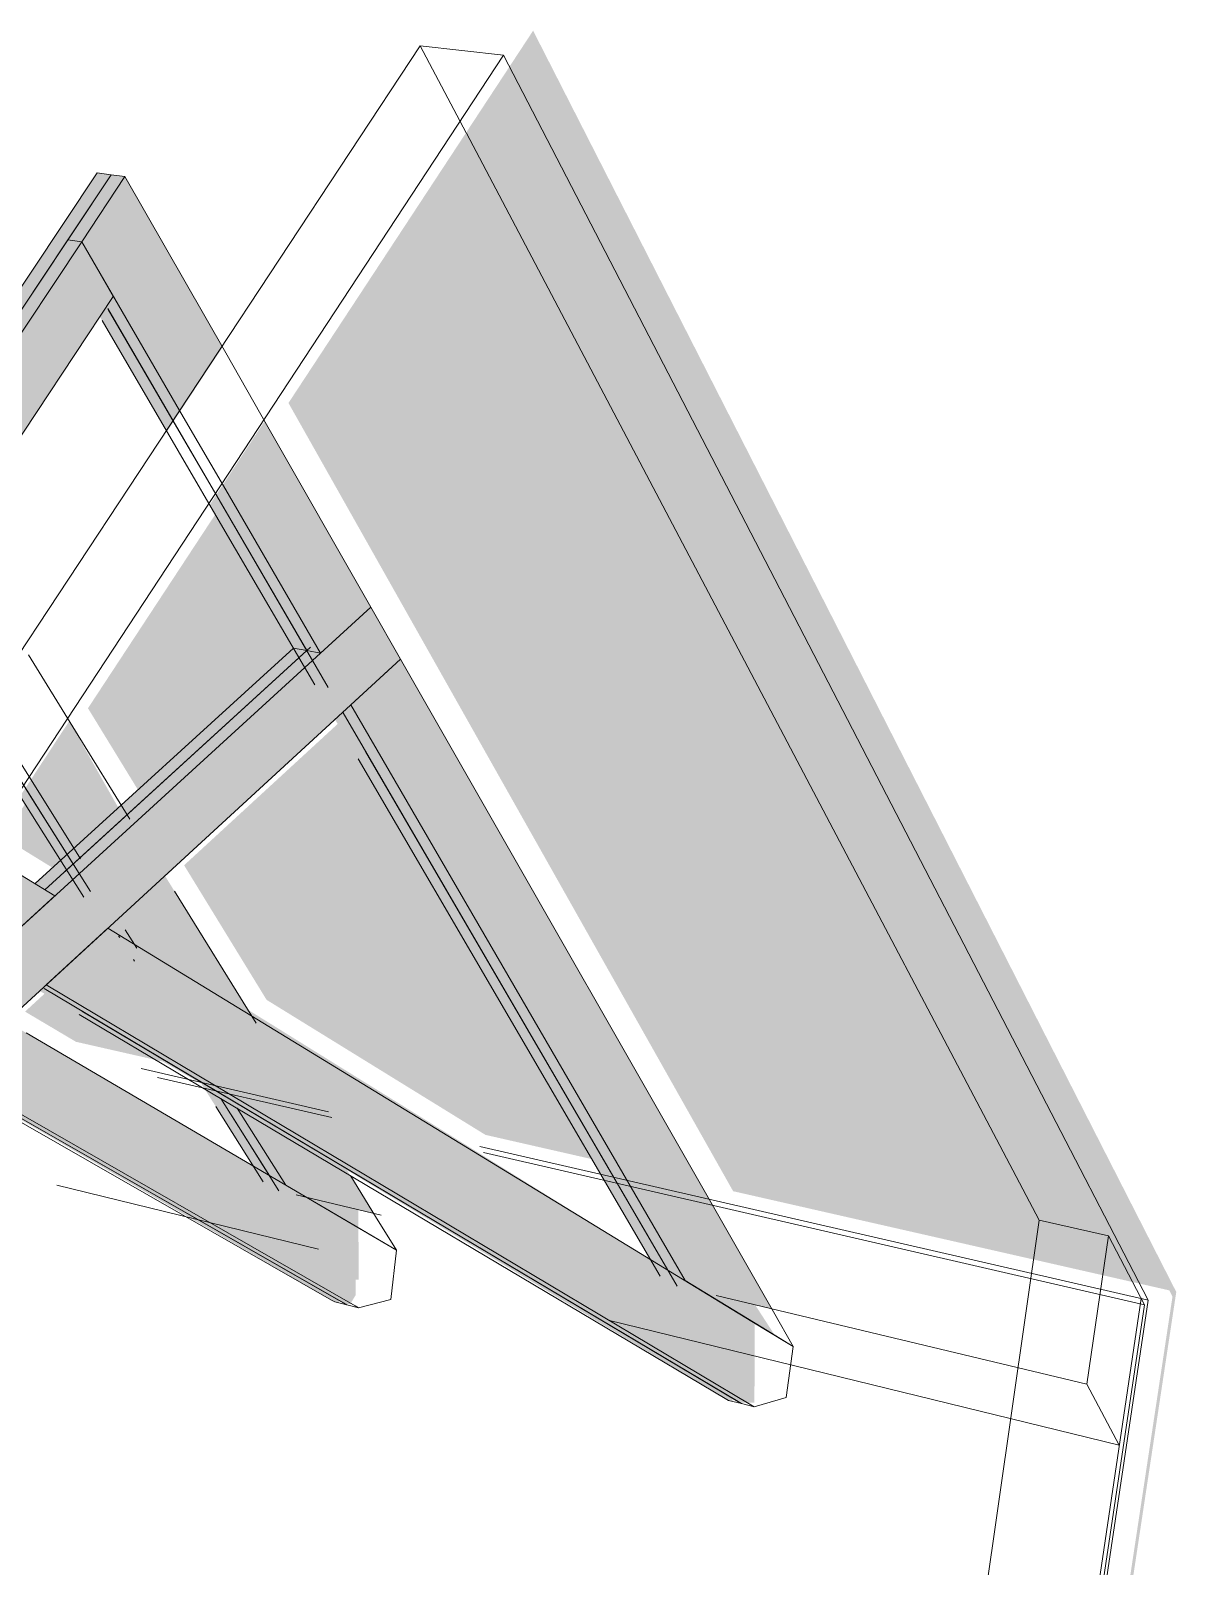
# Model space of a CAD drawing. Header units: inches. Extents: x -8026 to -8021, y -2777 to 2751.
# Drawn here: x -8021.5415 to -8021.376, y 2750.3308 to 2750.5527 of the extents above; entities that cross this region are included whole.
import ezdxf

# ---------------------------------------------------------------- set-up
doc = ezdxf.new("R2010")
doc.units = ezdxf.units.IN
doc.header["$MEASUREMENT"] = 0
for name, color, linetype, lineweight in [('I-WALL', 2, 'Continuous', 13), ('S-BEAM', 12, 'Continuous', 9), ('S-BEAM-6', 183, 'Continuous', 9)]:
    doc.layers.add(name, color=color, linetype=linetype, lineweight=lineweight)
doc.layers.add('I-WALL-1', color=2, linetype='Continuous', lineweight=13, transparency=0.4)

msp = doc.modelspace()

# ---------------------------------------------------------------- hatches: boundary and pattern name
at = {"layer": 'I-WALL-1'}
h = msp.add_hatch(color=256, dxfattribs=at)
h.paths.add_polyline_path([(-8021.45395, 2750.16787), (-8021.40336, 2750.18966), (-8021.37599, 2750.37042), (-8021.46892, 2750.55268), (-8021.50427, 2750.49888), (-8021.44002, 2750.38498), (-8021.377, 2750.37065), (-8021.37654, 2750.36974), (-8021.40369, 2750.19026), (-8021.41039, 2750.18737), (-8021.41196, 2750.18794), (-8021.45457, 2750.16965), (-8021.45476, 2750.16818)], flags=0)
h.paths.add_polyline_path([(-8021.4557, 2750.38854), (-8021.49419, 2750.45523), (-8021.51935, 2750.43208), (-8021.50743, 2750.41263), (-8021.47581, 2750.39312), (-8021.46892, 2750.39155)], flags=0)
h.paths.add_polyline_path([(-8021.51422, 2750.40185), (-8021.51426, 2750.40192), (-8021.53717, 2750.41568), (-8021.54233, 2750.41093), (-8021.53498, 2750.40657), (-8021.51887, 2750.40291)], flags=0)
h.paths.add_polyline_path([(-8021.55316, 2750.41734), (-8021.54791, 2750.42213), (-8021.55277, 2750.42505), (-8021.55653, 2750.41934), (-8021.55447, 2750.41812)], flags=0)
h.paths.add_polyline_path([(-8021.53779, 2750.43137), (-8021.53453, 2750.43434), (-8021.54044, 2750.44381), (-8021.5455, 2750.43612), (-8021.53828, 2750.43167)], flags=0)
h.paths.add_polyline_path([(-8021.52568, 2750.44242), (-8021.50021, 2750.46566), (-8021.51231, 2750.48663), (-8021.53324, 2750.45477), (-8021.52613, 2750.44316)], flags=0)
h = msp.add_hatch(color=256, dxfattribs=at)
h.paths.add_polyline_path([(-8021.43697, 2750.35383), (-8021.43778, 2750.35443), (-8021.43697, 2750.35443), (-8021.43697, 2750.35671), (-8021.43689, 2750.35686), (-8021.43691, 2750.36593), (-8021.43399, 2750.36415), (-8021.43685, 2750.36856), (-8021.43447, 2750.368), (-8021.50771, 2750.49626), (-8021.51565, 2750.48415), (-8021.50356, 2750.46345), (-8021.52885, 2750.44039), (-8021.53594, 2750.45291), (-8021.54306, 2750.44205), (-8021.53763, 2750.43238), (-8021.54091, 2750.42941), (-8021.54858, 2750.43409), (-8021.55575, 2750.42315), (-8021.55091, 2750.42027), (-8021.55569, 2750.41579), (-8021.55905, 2750.41775), (-8021.56604, 2750.40676), (-8021.56582, 2750.40643), (-8021.56772, 2750.40495), (-8021.59486, 2750.3637), (-8021.5653, 2750.39056), (-8021.55003, 2750.38209), (-8021.54932, 2750.38191), (-8021.54953, 2750.38221), (-8021.54846, 2750.38194), (-8021.54845, 2750.38181), (-8021.54779, 2750.38181), (-8021.54765, 2750.38173), (-8021.54765, 2750.3823), (-8021.54687, 2750.38358), (-8021.54689, 2750.39492), (-8021.54496, 2750.39447), (-8021.54714, 2750.39776), (-8021.49755, 2750.36897), (-8021.49685, 2750.36879), (-8021.49705, 2750.3691), (-8021.49603, 2750.36884), (-8021.49592, 2750.36867), (-8021.4951, 2750.36867), (-8021.49413, 2750.36811), (-8021.49522, 2750.36888), (-8021.49457, 2750.36996), (-8021.49457, 2750.37218), (-8021.49414, 2750.37218), (-8021.49416, 2750.38229), (-8021.49195, 2750.38177), (-8021.49581, 2750.38802), (-8021.44068, 2750.35475), (-8021.43999, 2750.35458), (-8021.44018, 2750.35489), (-8021.439, 2750.3546), (-8021.43891, 2750.35443), (-8021.43798, 2750.35443)], flags=0)
h.paths.add_polyline_path([(-8021.45206, 2750.37518), (-8021.51016, 2750.41122), (-8021.52206, 2750.43047), (-8021.49755, 2750.45316), (-8021.45905, 2750.38724)], flags=0)
h.paths.add_polyline_path([(-8021.50939, 2750.38862), (-8021.54491, 2750.40946), (-8021.54023, 2750.41392), (-8021.51687, 2750.40053), (-8021.50994, 2750.38956)], flags=0)
at = {"layer": 'S-BEAM-6'}
for points in [[(-8021.5819, 2750.45362), (-8021.52991, 2750.53187), (-8021.53193, 2750.53214), (-8021.58386, 2750.45402), (-8021.58242, 2750.45373)], [(-8021.53415, 2750.52217), (-8021.52789, 2750.5316), (-8021.52991, 2750.53187), (-8021.53617, 2750.52245), (-8021.53512, 2750.52231)], [(-8021.51991, 2750.49765), (-8021.5138, 2750.50693), (-8021.52789, 2750.5316), (-8021.53415, 2750.52217), (-8021.52785, 2750.51131)], [(-8021.67699, 2750.3071), (-8021.53415, 2750.52217), (-8021.53617, 2750.52245), (-8021.67884, 2750.30773)], [(-8021.66871, 2750.30431), (-8021.52958, 2750.51429), (-8021.53415, 2750.52217), (-8021.67699, 2750.3071), (-8021.67641, 2750.3069)], [(-8021.52087, 2750.49619), (-8021.51991, 2750.49765), (-8021.52958, 2750.51429), (-8021.53055, 2750.51281), (-8021.52782, 2750.50812)], [(-8021.52182, 2750.49473), (-8021.52087, 2750.49619), (-8021.53055, 2750.51281), (-8021.53152, 2750.51134), (-8021.52531, 2750.5007)]]:
    msp.add_hatch(color=256, dxfattribs=at).paths.add_polyline_path(points, flags=0)

# ---------------------------------------------------------------- linework, layer by layer
at = {"layer": 'I-WALL'}
for p, q in [((-8021.64139, 2750.31372), (-8021.48523, 2750.55051)), ((-8021.48523, 2750.55051), (-8021.47859, 2750.5379)), ((-8021.4732, 2750.54912), (-8021.48523, 2750.55051)), ((-8021.4732, 2750.54912), (-8021.64154, 2750.29308)), ((-8021.38007, 2750.36924), (-8021.4732, 2750.54912)), ((-8021.47856, 2750.53785), (-8021.39579, 2750.38079)), ((-8021.52555, 2750.40269), (-8021.49849, 2750.39647)), ((-8021.52318, 2750.40143), (-8021.49798, 2750.39562)), ((-8021.4766, 2750.39144), (-8021.38007, 2750.36924)), ((-8021.4761, 2750.39058), (-8021.3806, 2750.36858)), ((-8021.49994, 2750.37658), (-8021.53775, 2750.38584)), ((-8021.49088, 2750.38151), (-8021.50317, 2750.38445)), ((-8021.39579, 2750.38079), (-8021.42026, 2750.21053)), ((-8021.38578, 2750.37855), (-8021.39579, 2750.38079)), ((-8021.38578, 2750.37855), (-8021.38893, 2750.35709)), ((-8021.3806, 2750.36858), (-8021.38578, 2750.37855)), ((-8021.38893, 2750.35709), (-8021.44248, 2750.36992)), ((-8021.38107, 2750.36947), (-8021.40775, 2750.19033)), ((-8021.3806, 2750.36858), (-8021.40715, 2750.19059)), ((-8021.40682, 2750.19), (-8021.38007, 2750.36924)), ((-8021.38423, 2750.34826), (-8021.45806, 2750.36633)), ((-8021.38423, 2750.34826), (-8021.38893, 2750.35709))]:
    msp.add_line(p, q, dxfattribs=at)
at = {"layer": 'S-BEAM'}
for p, q in [((-8021.58386, 2750.45402), (-8021.53193, 2750.53214)), ((-8021.52991, 2750.53187), (-8021.5819, 2750.45362)), ((-8021.53617, 2750.52245), (-8021.52991, 2750.53187)), ((-8021.52991, 2750.53187), (-8021.53193, 2750.53214)), ((-8021.52991, 2750.53187), (-8021.52789, 2750.5316)), ((-8021.52789, 2750.5316), (-8021.53415, 2750.52217)), ((-8021.51334, 2750.50611), (-8021.52789, 2750.5316)), ((-8021.67848, 2750.30827), (-8021.53617, 2750.52245)), ((-8021.53415, 2750.52217), (-8021.67662, 2750.30764)), ((-8021.53415, 2750.52217), (-8021.53617, 2750.52245)), ((-8021.53415, 2750.52217), (-8021.53617, 2750.52245)), ((-8021.52958, 2750.51429), (-8021.53415, 2750.52217)), ((-8021.53415, 2750.52217), (-8021.51947, 2750.4969)), ((-8021.66827, 2750.30498), (-8021.52958, 2750.51429)), ((-8021.53039, 2750.51253), (-8021.51938, 2750.49363)), ((-8021.52043, 2750.49542), (-8021.5303, 2750.51238)), ((-8021.52022, 2750.49198), (-8021.5312, 2750.51079)), ((-8021.50723, 2750.49543), (-8021.51334, 2750.50611)), ((-8021.51947, 2750.4969), (-8021.51332, 2750.48631)), ((-8021.51428, 2750.48487), (-8021.52043, 2750.49542)), ((-8021.49236, 2750.46939), (-8021.50723, 2750.49543)), ((-8021.5134, 2750.48031), (-8021.52022, 2750.49198)), ((-8021.51938, 2750.49363), (-8021.51256, 2750.48191)), ((-8021.51332, 2750.48631), (-8021.49964, 2750.46274)), ((-8021.5016, 2750.4631), (-8021.51428, 2750.48487)), ((-8021.51256, 2750.48191), (-8021.49851, 2750.45779)), ((-8021.50047, 2750.45816), (-8021.5134, 2750.48031)), ((-8021.49236, 2750.46939), (-8021.5717, 2750.39688)), ((-8021.49964, 2750.46274), (-8021.49236, 2750.46939)), ((-8021.48808, 2750.46188), (-8021.49236, 2750.46939)), ((-8021.54086, 2750.42945), (-8021.50356, 2750.46345)), ((-8021.5016, 2750.4631), (-8021.53945, 2750.42855)), ((-8021.53687, 2750.4309), (-8021.50107, 2750.46358)), ((-8021.5016, 2750.4631), (-8021.50356, 2750.46345)), ((-8021.5016, 2750.4631), (-8021.49964, 2750.46274)), ((-8021.59052, 2750.36769), (-8021.48808, 2750.46188)), ((-8021.53504, 2750.45146), (-8021.54185, 2750.46247)), ((-8021.48808, 2750.46188), (-8021.49528, 2750.45525)), ((-8021.43421, 2750.36754), (-8021.48808, 2750.46188)), ((-8021.44945, 2750.37355), (-8021.49635, 2750.45409)), ((-8021.49528, 2750.45525), (-8021.44697, 2750.37207)), ((-8021.54148, 2750.44199), (-8021.54822, 2750.45269)), ((-8021.54747, 2750.45399), (-8021.54073, 2750.44325)), ((-8021.52718, 2750.43875), (-8021.53504, 2750.45146)), ((-8021.54531, 2750.44807), (-8021.53884, 2750.4378)), ((-8021.45057, 2750.37271), (-8021.49422, 2750.44746)), ((-8021.49312, 2750.44853), (-8021.44812, 2750.37127)), ((-8021.53964, 2750.43663), (-8021.5461, 2750.44686)), ((-8021.54073, 2750.44325), (-8021.5343, 2750.43301)), ((-8021.53526, 2750.43211), (-8021.54148, 2750.44199)), ((-8021.53386, 2750.42746), (-8021.53964, 2750.43663)), ((-8021.53884, 2750.4378), (-8021.53286, 2750.4283)), ((-8021.53803, 2750.42765), (-8021.54831, 2750.43392)), ((-8021.54704, 2750.41942), (-8021.53803, 2750.42765)), ((-8021.50894, 2750.40925), (-8021.52074, 2750.42833)), ((-8021.53038, 2750.42298), (-8021.53928, 2750.41479)), ((-8021.43557, 2750.36511), (-8021.53038, 2750.42298)), ((-8021.52866, 2750.42162), (-8021.52883, 2750.42189)), ((-8021.52786, 2750.42276), (-8021.52618, 2750.4201)), ((-8021.52668, 2750.41848), (-8021.52652, 2750.41822)), ((-8021.43933, 2750.35459), (-8021.53958, 2750.41425)), ((-8021.53928, 2750.41479), (-8021.43747, 2750.35413)), ((-8021.44116, 2750.35504), (-8021.53451, 2750.41052)), ((-8021.53411, 2750.411), (-8021.4393, 2750.35458)), ((-8021.49301, 2750.37901), (-8021.54217, 2750.40785)), ((-8021.49636, 2750.36884), (-8021.55058, 2750.39991)), ((-8021.5502, 2750.40028), (-8021.49465, 2750.36841)), ((-8021.49804, 2750.36925), (-8021.54834, 2750.39805)), ((-8021.54788, 2750.39837), (-8021.49634, 2750.36883)), ((-8021.50791, 2750.38634), (-8021.51477, 2750.3972)), ((-8021.50697, 2750.38717), (-8021.51403, 2750.39838)), ((-8021.51167, 2750.397), (-8021.50467, 2750.38585)), ((-8021.51244, 2750.39585), (-8021.50564, 2750.38505)), ((-8021.50467, 2750.38585), (-8021.49342, 2750.37925)), ((-8021.49168, 2750.38134), (-8021.49527, 2750.38714)), ((-8021.48866, 2750.37646), (-8021.49168, 2750.38134)), ((-8021.49342, 2750.37925), (-8021.48866, 2750.37646)), ((-8021.48866, 2750.37646), (-8021.49301, 2750.37901)), ((-8021.48948, 2750.36933), (-8021.48866, 2750.37646)), ((-8021.44697, 2750.37207), (-8021.43599, 2750.36537)), ((-8021.49755, 2750.36897), (-8021.49804, 2750.36925)), ((-8021.49755, 2750.36897), (-8021.49584, 2750.36854)), ((-8021.49584, 2750.36854), (-8021.49636, 2750.36884)), ((-8021.49634, 2750.36883), (-8021.49584, 2750.36854)), ((-8021.49584, 2750.36854), (-8021.49413, 2750.36811)), ((-8021.49465, 2750.36841), (-8021.49413, 2750.36811)), ((-8021.49413, 2750.36811), (-8021.48948, 2750.36933)), ((-8021.43135, 2750.36254), (-8021.43421, 2750.36754)), ((-8021.43599, 2750.36537), (-8021.43135, 2750.36254)), ((-8021.43135, 2750.36254), (-8021.43557, 2750.36511)), ((-8021.43234, 2750.35515), (-8021.43135, 2750.36254)), ((-8021.44068, 2750.35475), (-8021.44116, 2750.35504)), ((-8021.44068, 2750.35475), (-8021.43882, 2750.35429)), ((-8021.43882, 2750.35429), (-8021.43933, 2750.35459)), ((-8021.4393, 2750.35458), (-8021.43882, 2750.35429)), ((-8021.43882, 2750.35429), (-8021.43697, 2750.35383)), ((-8021.43697, 2750.35383), (-8021.43234, 2750.35515)), ((-8021.43747, 2750.35413), (-8021.43697, 2750.35383))]:
    msp.add_line(p, q, dxfattribs=at)

doc.saveas('drawing.dxf')
